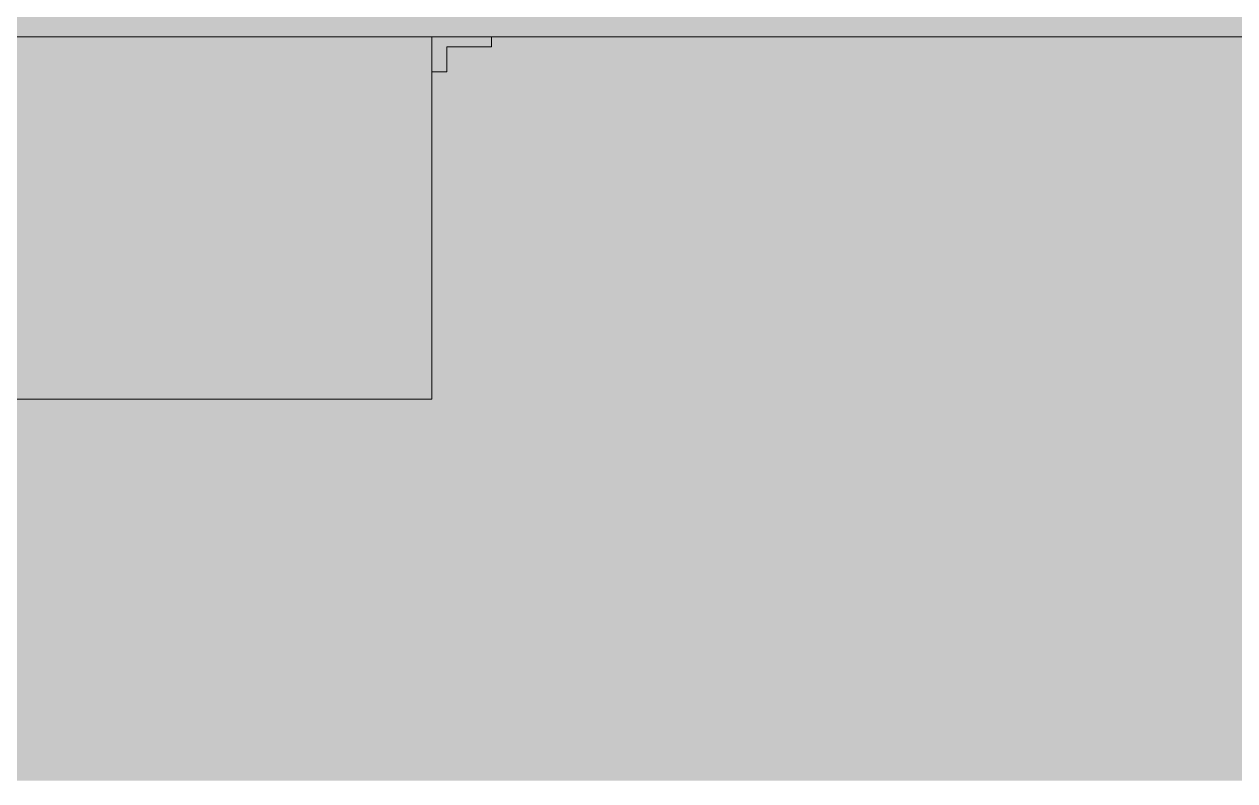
# Model space of a CAD drawing. Header units: centimetres. Extents: x -4381 to 5639, y -3920 to 4826.
# Drawn here: x 21.58 to 29.69, y 23.63 to 28.69 of the extents above; entities that cross this region are included whole.
import ezdxf
from ezdxf.xclip import XClip

# ---------------------------------------------------------------- set-up
doc = ezdxf.new("R2010")
doc.units = ezdxf.units.CM
doc.header["$MEASUREMENT"] = 0
doc.header["$XCLIPFRAME"] = 0
doc.set_wipeout_variables(frame=1)
doc.linetypes.add('Wipeout_Contour', pattern=[100, 0, -100])
for name, color, linetype, lineweight in [('0_Pen_No__1', 7, 'Continuous', 5), ('Dalles_Pen_No__1', 7, 'Continuous', 5), ('Structural - Bearing_Pen_No__1', 7, 'Continuous', 5)]:
    doc.layers.add(name, color=color, linetype=linetype, lineweight=lineweight)
for name, color, linetype in [('Dalles', 7, 'Continuous'), ('Drawing & Figure', 7, 'Continuous'), ('Structural - Bearing', 7, 'Continuous')]:
    doc.layers.add(name, color=color, linetype=linetype)
doc.layers.add('Dalles_Pen_No__102', color=7, linetype='Continuous', lineweight=5, true_color=0xcccccc)
doc.layers.add('Structural - Bearing_Pen_No__178', color=7, linetype='Continuous', lineweight=5, true_color=0xbda888)

# ---------------------------------------------------------------- blocks, each defined once
blk = doc.blocks.new('Drawing_8_8', base_point=(-322.5754, 32.2036))
at = {"color": 254, "linetype": 'Wipeout_Contour', "lineweight": 0, "ltscale": 150.717116}
blk.add_wipeout([(24.412, 28.6036), (24.412, 28.537), (24.7121, 28.537), (24.7121, 28.6036)], dxfattribs=at).dxf.layer = 'Dalles'
at = {"color": 254, "linetype": 'Wipeout_Contour', "lineweight": 0, "ltscale": 140.107573}
blk.add_wipeout([(19.212, 26.1802), (24.312, 26.1802), (24.312, 28.6036), (19.212, 28.6036)], dxfattribs=at).dxf.layer = 'Structural - Bearing'
at = {"layer": 'Dalles_Pen_No__102', "linetype": 'Continuous', "ltscale": 10}
blk.add_hatch(color=256, dxfattribs=at).paths.add_polyline_path([(24.412, 28.6036), (24.412, 28.537), (24.7121, 28.537), (24.7121, 28.6036)])
at = {"layer": 'Structural - Bearing_Pen_No__178', "linetype": 'Continuous', "ltscale": 10}
blk.add_hatch(color=256, dxfattribs=at).paths.add_polyline_path([(19.212, 26.1802), (24.312, 26.1802), (24.312, 28.6036), (19.212, 28.6036)])
at = {"layer": 'Dalles_Pen_No__1', "linetype": 'Continuous', "ltscale": 10}
blk.add_line((24.7121, 28.6036), (24.7121, 28.537), dxfattribs=at)
at = {"layer": 'Structural - Bearing_Pen_No__1', "linetype": 'Continuous', "ltscale": 10}
blk.add_line((24.312, 26.1802), (19.212, 26.1802), dxfattribs=at)
at = {"color": 254, "linetype": 'Wipeout_Contour', "lineweight": 0, "ltscale": 149.943481}
blk.add_wipeout([(24.412, 28.6036), (24.312, 28.6036), (24.312, 28.3703), (24.412, 28.3703)], dxfattribs=at).dxf.layer = 'Dalles'
at = {"layer": '0_Pen_No__1', "linetype": 'Continuous', "lineweight": 0, "ltscale": 10, "true_color": 0x000000}
blk.add_hatch(color=18, dxfattribs=at).paths.add_polyline_path([(1, 23.6254), (50.7464, 23.6254), (50.7464, 40.795), (49.0666, 40.5234), (48.3451, 40.2299), (47.1882, 39.7047), (47.1882, 32.2092), (46.8826, 31.9036), (46.8826, 33.4768), (45.8189, 32.8561), (44.1581, 32.642), (43.6964, 32.452), (43.4665, 32.4421), (43.1158, 32.442), (41.597, 32.2251), (41.1693, 32.142), (33.812, 32.142), (33.812, 28.6036), (18.912, 28.6036), (18.912, 30.3036), (13.412, 30.3036), (13.412, 27.4036), (13.1121, 27.1036), (13.1121, 30.9002), (12.612, 30.9002), (12.612, 28.5852), (12.612, 27.4036), (12.3121, 27.1036), (12.3121, 28.4948), (12.3121, 28.5852), (12.3121, 28.6765), (12.2598, 28.642), (11.969, 28.4826), (11.393, 28.142), (10.6051, 27.6425), (9.8794, 27.142), (9.0848, 26.642), (8.3601, 26.1421), (7.7772, 25.642), (6.4617, 25.642), (5.391, 25.3161), (5.087, 25.2393), (1, 25.2448)])
at = {"layer": 'Dalles', "linetype": 'Continuous', "lineweight": 0, "ltscale": 10, "true_color": 0x000000}
blk.add_hatch(color=18, dxfattribs=at).paths.add_polyline_path([(18.912, 28.6036), (33.812, 28.6036), (33.812, 28.9036), (18.912, 28.9036)])
at = {"layer": 'Dalles_Pen_No__102', "linetype": 'Continuous', "ltscale": 10}
blk.add_hatch(color=256, dxfattribs=at).paths.add_polyline_path([(24.412, 28.6036), (24.312, 28.6036), (24.312, 28.3703), (24.412, 28.3703)])
at = {"layer": '0_Pen_No__1', "linetype": 'Continuous', "ltscale": 10}
blk.add_line((18.912, 28.6036), (33.812, 28.6036), dxfattribs=at)
at = {"layer": 'Dalles_Pen_No__1', "linetype": 'Continuous', "ltscale": 10}
for p, q in [((33.812, 28.6036), (19.212, 28.6036)), ((24.7121, 28.537), (24.412, 28.537)), ((24.412, 28.537), (24.412, 28.3703)), ((24.412, 28.3703), (24.312, 28.3703))]:
    blk.add_line(p, q, dxfattribs=at)
at = {"layer": 'Structural - Bearing_Pen_No__1', "linetype": 'Continuous', "ltscale": 10}
blk.add_line((24.312, 28.6036), (24.312, 26.1802), dxfattribs=at)

msp = doc.modelspace()

# ---------------------------------------------------------------- block references
at = {"layer": 'Drawing & Figure', "color": 151, "linetype": 'Continuous', "lineweight": 5, "ltscale": 10, "true_color": 0x80c2ff}
ref = msp.add_blockref('Drawing_8_8', (-322.57542, 32.20361), dxfattribs=at)
XClip(ref).set_block_clipping_path([(1, 23.6253966175), (50.7463984619, 45.1170657245)])

doc.saveas('drawing.dxf')
